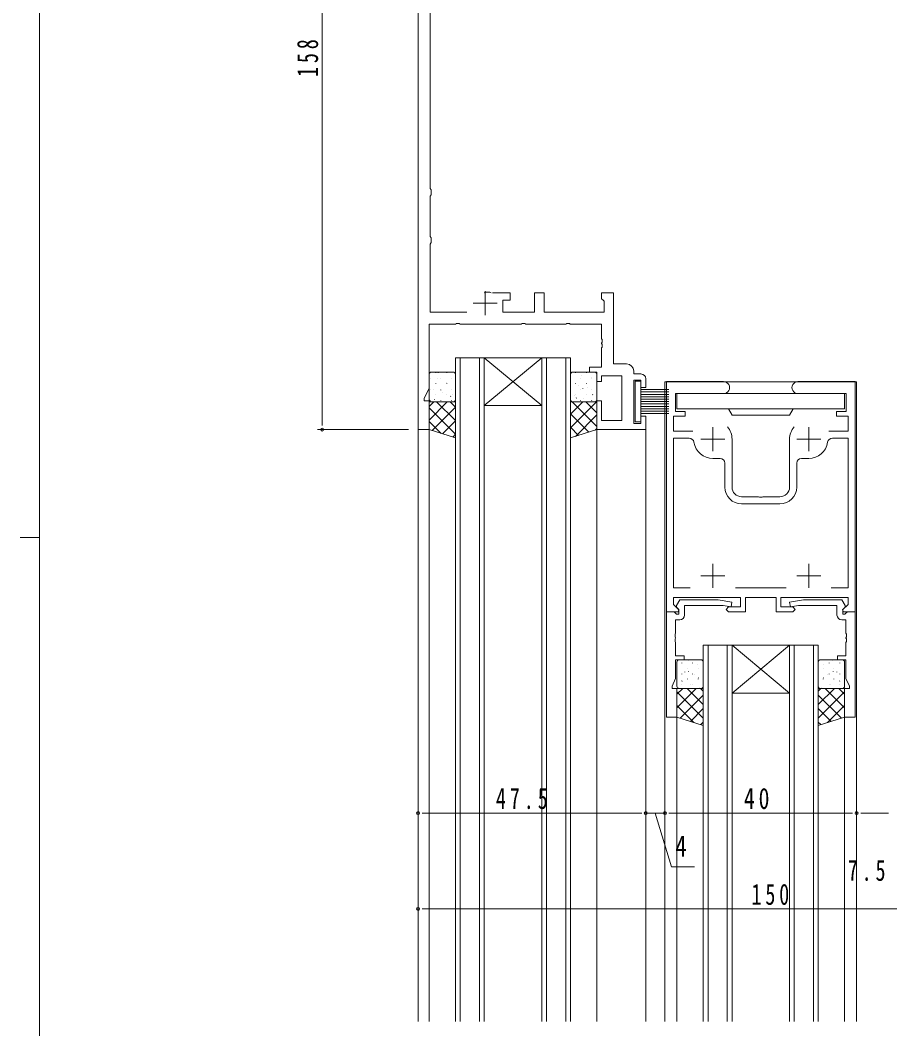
# Model space of a CAD drawing. Units: millimetres, scale not verified. Extents: x -567 to 567, y -403 to 403.
# Drawn here: x -566.7 to -385.3, y -78.5 to 131.9 of the extents above; entities that cross this region are included whole.
import ezdxf
from ezdxf.enums import TextEntityAlignment as Align

# ---------------------------------------------------------------- set-up
doc = ezdxf.new("R2010")
doc.units = ezdxf.units.MM
doc.header["$LTSCALE"] = 2
for name, color, linetype, lineweight in [('0-1_USER1', 7, 'Continuous', 18), ('0-3_YKK_11', 7, 'Continuous', 18), ('0-4_YKK_12', 2, 'Continuous', 18), ('0-5_YSS_K', 4, 'Continuous', 18), ('0-7_YKK_D', 6, 'Continuous', 18)]:
    doc.layers.add(name, color=color, linetype=linetype, lineweight=lineweight)
doc.styles.add('ＭＳ ゴシック', font='')
doc.styles.get('ＭＳ ゴシック').set_extended_font_data('MS Gothic')

msp = doc.modelspace()

# ---------------------------------------------------------------- linework, layer by layer
at = {"layer": '0-1_USER1'}
for p, q in [((-562.726, -351), (-562.726, 399)), ((-566.726, 24), (-562.726, 24))]:
    msp.add_line(p, q, dxfattribs=at)
at = {"layer": '0-3_YKK_11'}
for p, q in [((-483.709, 204.521), (-483.709, 46.521)), ((-481.209, 96.815), (-481.209, 185.227)), ((-480.946, 96.517), (-481.209, 96.815)), ((-481.209, 95.227), (-480.946, 95.525)), ((-481.209, 86.815), (-481.209, 95.227)), ((-480.946, 95.525), (-480.946, 96.517)), ((-480.946, 86.517), (-481.209, 86.815)), ((-480.946, 85.525), (-480.946, 86.517)), ((-481.209, 85.227), (-480.946, 85.525)), ((-481.209, 71.021), (-481.209, 85.227)), ((-469.95, 75.021), (-469.672, 75.209)), ((-469.709, 75.421), (-469.709, 70.421)), ((-469.672, 75.209), (-468.745, 75.209)), ((-468.745, 75.209), (-468.467, 75.021)), ((-464.509, 75.021), (-468.159, 75.021)), ((-464.509, 73.521), (-464.509, 75.021)), ((-459.409, 75.021), (-459.409, 71.021)), ((-457.409, 75.021), (-459.409, 75.021)), ((-457.409, 71.021), (-457.409, 75.021)), ((-445.409, 75.021), (-445.409, 73.821)), ((-442.909, 75.021), (-445.409, 75.021)), ((-445.409, 73.821), (-445.109, 73.521)), ((-442.909, 60.221), (-442.909, 75.021)), ((-472.209, 72.921), (-467.209, 72.921)), ((-466.009, 73.521), (-464.509, 73.521)), ((-466.009, 71.021), (-466.009, 73.521)), ((-445.109, 73.521), (-444.909, 73.321)), ((-444.909, 73.321), (-444.909, 71.021)), ((-473.562, 71.021), (-481.209, 71.021)), ((-459.409, 71.021), (-466.009, 71.021)), ((-444.909, 71.021), (-457.409, 71.021)), ((-481.409, 68.521), (-475.867, 68.521)), ((-481.409, 55.166), (-481.409, 68.521)), ((-475.867, 68.521), (-475.684, 68.641)), ((-475.684, 68.641), (-475.134, 68.641)), ((-475.134, 68.641), (-474.95, 68.521)), ((-474.95, 68.521), (-462.167, 68.521)), ((-462.167, 68.521), (-461.984, 68.641)), ((-461.984, 68.641), (-461.434, 68.641)), ((-461.434, 68.641), (-461.25, 68.521)), ((-461.25, 68.521), (-452.867, 68.521)), ((-452.867, 68.521), (-452.684, 68.641)), ((-452.684, 68.641), (-452.134, 68.641)), ((-452.134, 68.641), (-451.95, 68.521)), ((-451.95, 68.521), (-445.409, 68.521)), ((-445.409, 68.521), (-445.409, 65.479)), ((-445.409, 65.479), (-445.289, 65.296)), ((-445.289, 65.296), (-445.289, 64.746)), ((-445.289, 64.746), (-445.409, 64.563)), ((-445.409, 64.563), (-445.409, 64.479)), ((-445.409, 64.479), (-445.289, 64.296)), ((-445.289, 63.746), (-445.409, 63.563)), ((-445.409, 63.563), (-445.409, 59.521)), ((-445.289, 64.296), (-445.289, 63.746)), ((-447.909, 59.521), (-447.909, 58.521)), ((-445.409, 59.521), (-447.909, 59.521)), ((-440.209, 60.221), (-442.909, 60.221)), ((-447.909, 58.521), (-446.409, 58.521)), ((-446.409, 58.521), (-446.409, 56.521)), ((-445.409, 57.721), (-441.209, 57.721)), ((-445.409, 56.521), (-445.409, 57.721)), ((-441.209, 57.721), (-441.209, 48.451)), ((-438.709, 58.121), (-438.709, 58.721)), ((-437.209, 58.121), (-438.709, 58.121)), ((-438.709, 56.821), (-437.209, 56.821)), ((-438.709, 47.821), (-438.709, 56.821)), ((-437.209, 56.821), (-437.209, 55.321)), ((-436.209, 55.321), (-436.209, 57.121)), ((-482.409, 53.021), (-481.409, 55.166)), ((-446.409, 56.521), (-445.409, 56.521)), ((-437.209, 55.321), (-436.209, 55.321)), ((-431.909, 56.521), (-431.909, 8.521)), ((-419.959, 56.521), (-431.909, 56.521)), ((-392.509, 56.521), (-404.459, 56.521)), ((-392.509, 8.521), (-392.509, 56.521)), ((-482.409, 52.521), (-482.409, 53.021)), ((-430.009, 54.021), (-419.959, 54.021)), ((-430.009, 50.321), (-430.009, 54.021)), ((-404.459, 54.021), (-394.409, 54.021)), ((-394.409, 54.021), (-394.409, 50.321)), ((-481.409, 52.521), (-482.409, 52.521)), ((-481.409, 46.521), (-481.409, 52.521)), ((-446.409, 52.521), (-446.409, 46.521)), ((-445.409, 52.521), (-446.409, 52.521)), ((-445.409, 48.451), (-445.409, 52.521)), ((-441.209, 48.451), (-445.409, 48.451)), ((-437.209, 49.321), (-437.209, 47.821)), ((-436.209, 49.321), (-437.209, 49.321)), ((-436.209, 46.521), (-436.209, 49.321)), ((-430.409, 49.321), (-428.009, 49.321)), ((-430.409, 46.221), (-430.409, 49.321)), ((-428.009, 50.321), (-430.009, 50.321)), ((-428.009, 49.321), (-428.009, 50.321)), ((-396.409, 50.321), (-396.409, 49.321)), ((-394.409, 50.321), (-396.409, 50.321)), ((-396.409, 49.321), (-394.009, 49.321)), ((-394.009, 49.321), (-394.009, 46.221)), ((-483.709, 46.521), (-481.409, 46.521)), ((-446.409, 46.521), (-436.209, 46.521)), ((-437.209, 47.821), (-438.709, 47.821)), ((-422.209, 47.021), (-422.209, 42.021)), ((-402.209, 47.021), (-402.209, 42.021)), ((-426.417, 46.221), (-430.409, 46.221)), ((-430.409, 44.721), (-430.409, 13.521)), ((-427.144, 44.721), (-430.409, 44.721)), ((-424.709, 44.521), (-419.709, 44.521)), ((-418.209, 34.521), (-418.209, 44.521)), ((-406.209, 44.521), (-406.209, 34.521)), ((-404.709, 44.521), (-399.709, 44.521)), ((-394.009, 46.221), (-398, 46.221)), ((-394.009, 44.721), (-397.273, 44.721)), ((-394.009, 13.521), (-394.009, 44.721)), ((-420.709, 40.521), (-422.209, 40.521)), ((-402.209, 40.521), (-403.709, 40.521)), ((-419.709, 34.521), (-419.709, 39.521)), ((-404.709, 39.521), (-404.709, 34.521)), ((-412.667, 32.521), (-416.209, 32.521)), ((-412.484, 32.401), (-412.667, 32.521)), ((-411.934, 32.401), (-412.484, 32.401)), ((-411.75, 32.521), (-411.934, 32.401)), ((-408.209, 32.521), (-411.75, 32.521)), ((-408.209, 31.021), (-416.209, 31.021)), ((-422.209, 18.521), (-422.209, 13.521)), ((-402.209, 18.521), (-402.209, 13.521)), ((-424.709, 16.021), (-419.709, 16.021)), ((-404.709, 16.021), (-399.709, 16.021)), ((-430.409, 13.521), (-426.926, 13.521)), ((-417.491, 13.521), (-406.926, 13.521)), ((-397.491, 13.521), (-394.009, 13.521)), ((-397.491, 13.521), (-394.009, 13.521)), ((-430.409, 11.521), (-416.409, 11.521)), ((-430.409, 10.045), (-430.409, 11.521)), ((-429.809, 9.809), (-429.109, 11.021)), ((-429.109, 11.021), (-421.101, 11.021)), ((-421.101, 11.021), (-418.222, 10.514)), ((-416.409, 11.521), (-416.409, 9.521)), ((-415.409, 11.521), (-409.009, 11.521)), ((-415.409, 8.521), (-415.409, 11.521)), ((-409.009, 11.521), (-409.009, 8.521)), ((-408.009, 11.521), (-394.009, 11.521)), ((-408.009, 9.521), (-408.009, 11.521)), ((-403.317, 11.021), (-406.196, 10.514)), ((-395.309, 11.021), (-403.317, 11.021)), ((-394.609, 9.809), (-395.309, 11.021)), ((-394.009, 11.521), (-394.009, 10.045)), ((-431.909, 8.521), (-430.279, 8.521)), ((-431.909, -13.479), (-431.909, 8.521)), ((-431.909, 8.521), (-429.433, 8.521)), ((-429.272, 8.909), (-430.409, 10.045)), ((-430.279, 8.521), (-429.979, 8.221)), ((-429.809, 9.471), (-429.809, 9.809)), ((-429.309, 8.971), (-429.809, 9.471)), ((-429.433, 8.521), (-429.272, 8.909)), ((-429.309, 8.021), (-429.309, 8.971)), ((-428.109, 9.821), (-428.109, 7.821)), ((-420.054, 9.821), (-428.109, 9.821)), ((-418.396, 9.529), (-420.054, 9.821)), ((-418.909, 9.521), (-419.409, 9.021)), ((-419.409, 9.021), (-418.909, 8.521)), ((-416.409, 9.521), (-418.909, 9.521)), ((-418.909, 8.521), (-415.409, 8.521)), ((-418.222, 10.514), (-418.396, 9.529)), ((-409.009, 8.521), (-405.509, 8.521)), ((-405.509, 9.521), (-408.009, 9.521)), ((-406.196, 10.514), (-406.022, 9.529)), ((-406.022, 9.529), (-404.364, 9.821)), ((-405.009, 9.021), (-405.509, 9.521)), ((-405.509, 8.521), (-405.009, 9.021)), ((-404.364, 9.821), (-396.309, 9.821)), ((-396.309, 9.821), (-396.309, 7.821)), ((-394.009, 10.045), (-395.145, 8.909)), ((-395.145, 8.909), (-394.984, 8.521)), ((-395.109, 8.971), (-394.609, 9.471)), ((-395.109, 8.021), (-395.109, 8.971)), ((-394.984, 8.521), (-392.509, 8.521)), ((-394.609, 9.471), (-394.609, 9.809)), ((-394.139, 8.521), (-394.439, 8.221)), ((-392.509, 8.521), (-394.139, 8.521)), ((-392.509, -13.479), (-392.509, 8.521)), ((-429.979, 8.221), (-429.779, 8.021)), ((-429.979, 6.821), (-429.979, 4.029)), ((-429.109, 6.821), (-429.979, 6.821)), ((-429.779, 8.021), (-429.309, 8.021)), ((-395.309, 6.821), (-394.439, 6.821)), ((-394.639, 8.021), (-395.109, 8.021)), ((-394.439, 8.221), (-394.639, 8.021)), ((-394.439, 6.821), (-394.439, 4.029)), ((-429.979, 4.029), (-430.099, 3.846)), ((-430.099, 3.846), (-430.099, 3.296)), ((-430.099, 3.296), (-429.979, 3.113)), ((-429.979, 3.029), (-430.099, 2.846)), ((-430.099, 2.846), (-430.099, 2.296)), ((-430.099, 2.296), (-429.979, 2.113)), ((-429.979, 3.113), (-429.979, 3.029)), ((-429.979, 2.113), (-429.979, -0.679)), ((-394.439, 4.029), (-394.319, 3.846)), ((-394.319, 3.296), (-394.439, 3.113)), ((-394.439, 3.113), (-394.439, 3.029)), ((-394.439, 3.029), (-394.319, 2.846)), ((-394.319, 2.296), (-394.439, 2.113)), ((-394.439, 2.113), (-394.439, -0.679)), ((-394.319, 3.846), (-394.319, 3.296)), ((-394.319, 2.846), (-394.319, 2.296)), ((-429.979, -0.679), (-428.209, -0.679)), ((-429.979, -1.479), (-429.979, -5.413)), ((-428.209, -1.479), (-429.979, -1.479)), ((-428.209, -0.679), (-428.209, -1.479)), ((-396.209, -0.679), (-396.209, -1.479)), ((-394.439, -0.679), (-396.209, -0.679)), ((-396.209, -1.479), (-394.439, -1.479)), ((-394.439, -1.479), (-394.439, -5.413)), ((-429.979, -5.413), (-430.709, -6.979)), ((-394.439, -5.413), (-393.709, -6.979)), ((-430.709, -6.979), (-430.709, -7.479)), ((-430.709, -7.479), (-429.709, -7.479)), ((-429.709, -7.479), (-429.709, -13.479)), ((-394.709, -7.479), (-394.709, -13.479)), ((-393.709, -7.479), (-394.709, -7.479)), ((-393.709, -6.979), (-393.709, -7.479)), ((-429.709, -13.479), (-431.909, -13.479)), ((-394.709, -13.479), (-392.509, -13.479))]:
    msp.add_line(p, q, dxfattribs=at)
for centre, radius, start, end in [((-440.209, 58.721), 1.5, 0.00001, 89.99999), ((-437.209, 57.121), 1, 0.00001, 89.99999), ((-419.959, 55.271), 1.25, 269.99999, 90.00001), ((-404.459, 55.271), 1.25, 89.99999, 270.00001), ((-422.209, 44.521), 4, 359.99998, 40.4398), ((-402.209, 44.521), 4, 139.5602, 180.00002), ((-427.144, 43.721), 1, 9.20689, 90.00001), ((-397.273, 43.721), 1, 89.99999, 170.79311), ((-422.209, 44.521), 4, 189.20689, 270.00001), ((-402.209, 44.521), 4, 269.99999, 350.79311), ((-420.709, 39.521), 1, 0.00001, 89.99999), ((-403.709, 39.521), 1, 90.00001, 179.99999), ((-416.209, 34.521), 3.5, 180.00001, 269.99999), ((-416.209, 34.521), 2, 180.00001, 269.99999), ((-408.209, 34.521), 2, 270.00001, 359.99999), ((-408.209, 34.521), 3.5, 270.00001, 359.99999), ((-429.109, 7.821), 1, 270.00001, 359.99999), ((-395.309, 7.821), 1, 180.00001, 269.99999)]:
    msp.add_arc(centre, radius, start, end, dxfattribs=at)
at = {"layer": '0-4_YKK_12'}
for p, q in [((-483.709, 295.021), (-483.709, -76.979)), ((-475.909, 61.521), (-475.909, -76.979)), ((-475.909, 61.521), (-469.909, 61.521)), ((-474.909, 61.521), (-474.909, -76.979)), ((-470.909, 61.521), (-470.909, -76.979)), ((-469.909, 61.521), (-469.909, -76.979)), ((-457.909, 61.521), (-469.909, 51.521)), ((-469.909, 61.521), (-457.909, 51.521)), ((-469.909, 61.521), (-457.909, 61.521)), ((-457.909, 61.521), (-457.909, -76.979)), ((-457.909, 61.521), (-451.909, 61.521)), ((-456.909, 61.521), (-456.909, -76.979)), ((-452.909, 61.521), (-452.909, -76.979)), ((-451.909, 61.521), (-451.909, -76.979)), ((-432.209, 56.518), (-432.209, -76.979)), ((-392.209, 56.518), (-432.209, 56.518)), ((-392.209, 56.518), (-392.209, -76.979)), ((-469.909, 51.521), (-457.909, 51.521)), ((-481.409, 46.521), (-481.409, -76.979)), ((-446.409, 46.521), (-446.409, -76.979)), ((-436.209, 46.821), (-436.209, -76.979)), ((-424.209, 1.521), (-424.209, -76.979)), ((-424.209, 1.521), (-418.209, 1.521)), ((-423.209, 1.521), (-423.209, -76.979)), ((-419.209, 1.521), (-419.209, -76.979)), ((-418.209, 1.521), (-418.209, -76.979)), ((-406.209, 1.521), (-418.209, -8.479)), ((-418.209, 1.521), (-406.209, -8.479)), ((-418.209, 1.521), (-406.209, 1.521)), ((-406.209, 1.521), (-406.209, -76.979)), ((-406.209, 1.521), (-400.209, 1.521)), ((-405.209, 1.521), (-405.209, -76.979)), ((-401.209, 1.521), (-401.209, -76.979)), ((-400.209, 1.521), (-400.209, -76.979)), ((-418.209, -8.479), (-406.209, -8.479)), ((-429.709, -13.279), (-429.709, -76.979)), ((-394.709, -13.279), (-394.709, -76.979))]:
    msp.add_line(p, q, dxfattribs=at)
at = {"layer": '0-5_YSS_K'}
for p, q in [((-481.409, 52.806), (-481.409, 58.021)), ((-481.194, 57.161), (-481.194, 57.199)), ((-480.909, 58.521), (-476.409, 58.521)), ((-479.982, 58.372), (-479.982, 58.41)), ((-479.671, 57.123), (-479.668, 57.13)), ((-479.53, 58.355), (-479.488, 58.418)), ((-478.951, 57.161), (-478.951, 57.199)), ((-477.74, 58.372), (-477.74, 58.41)), ((-476.709, 57.161), (-476.709, 57.199)), ((-475.909, 58.021), (-475.909, 52.806)), ((-451.909, 58.021), (-451.909, 52.806)), ((-446.909, 58.521), (-451.409, 58.521)), ((-450.83, 58.372), (-450.83, 58.41)), ((-449.799, 57.161), (-449.799, 57.199)), ((-449.592, 57.827), (-449.589, 57.834)), ((-448.587, 58.372), (-448.587, 58.41)), ((-447.62, 57.378), (-447.617, 57.385)), ((-447.556, 57.161), (-447.556, 57.199)), ((-446.409, 52.806), (-446.409, 58.021)), ((-481.194, 54.881), (-481.194, 54.919)), ((-480.499, 54.783), (-480.497, 54.79)), ((-479.982, 56.092), (-479.982, 56.13)), ((-478.976, 54.753), (-478.934, 54.816)), ((-478.951, 54.881), (-478.951, 54.919)), ((-477.799, 56.391), (-477.797, 56.398)), ((-477.74, 56.092), (-477.74, 56.13)), ((-476.709, 54.881), (-476.709, 54.919)), ((-450.83, 56.092), (-450.83, 56.13)), ((-450.32, 55.769), (-450.318, 55.777)), ((-449.799, 54.881), (-449.799, 54.919)), ((-449.36, 55.104), (-449.318, 55.167)), ((-448.587, 56.092), (-448.587, 56.13)), ((-448.361, 55.285), (-448.358, 55.292)), ((-447.556, 54.881), (-447.556, 54.919)), ((-437.209, 56.618), (-438.409, 56.618)), ((-438.409, 56.618), (-438.409, 48.118)), ((-437.209, 48.118), (-437.209, 56.618)), ((-437.209, 54.868), (-431.409, 54.868)), ((-481.228, 52.726), (-481.226, 52.733)), ((-481.194, 52.601), (-481.194, 52.639)), ((-480.311, 52.736), (-480.269, 52.799)), ((-479.982, 53.812), (-479.982, 53.85)), ((-478.951, 52.601), (-478.951, 52.639)), ((-478.528, 54.334), (-478.525, 54.341)), ((-477.74, 53.812), (-477.74, 53.85)), ((-476.933, 53.4), (-476.892, 53.462)), ((-476.709, 52.601), (-476.709, 52.639)), ((-476.569, 53.849), (-476.566, 53.856)), ((-451.061, 53.677), (-451.059, 53.684)), ((-450.83, 53.812), (-450.83, 53.85)), ((-450.695, 53.087), (-450.653, 53.15)), ((-449.799, 52.601), (-449.799, 52.639)), ((-449.19, 52.945), (-449.187, 52.952)), ((-448.587, 53.812), (-448.587, 53.85)), ((-447.556, 52.601), (-447.556, 52.639)), ((-447.317, 53.751), (-447.276, 53.813)), ((-446.489, 54.553), (-446.487, 54.56)), ((-437.209, 54.368), (-431.409, 54.368)), ((-437.209, 53.868), (-431.409, 53.868)), ((-437.209, 53.368), (-431.409, 53.368)), ((-437.209, 52.868), (-431.409, 52.868)), ((-429.709, 54.021), (-429.709, 50.821)), ((-394.709, 54.021), (-429.709, 54.021)), ((-394.709, 54.021), (-394.709, 50.821)), ((-481.409, 48.522), (-477.625, 52.306)), ((-481.409, 51.351), (-480.453, 52.306)), ((-481.409, 52.306), (-475.909, 52.306)), ((-481.409, 46.521), (-481.409, 52.306)), ((-481.409, 51.056), (-475.909, 45.556)), ((-476.409, 52.306), (-480.909, 52.306)), ((-480.779, 46.323), (-475.909, 51.194)), ((-479.83, 52.306), (-475.909, 48.385)), ((-477.002, 52.306), (-475.909, 51.213)), ((-475.909, 52.306), (-475.909, 44.788)), ((-451.909, 46.909), (-446.512, 52.306)), ((-451.909, 49.738), (-449.34, 52.306)), ((-451.909, 52.306), (-451.909, 44.788)), ((-446.409, 52.306), (-451.909, 52.306)), ((-451.546, 52.306), (-446.409, 47.169)), ((-451.409, 52.306), (-446.909, 52.306)), ((-448.717, 52.306), (-446.409, 49.997)), ((-447.218, 52.496), (-447.216, 52.503)), ((-446.409, 46.521), (-446.409, 52.306)), ((-437.209, 52.368), (-431.409, 52.368)), ((-437.209, 51.868), (-431.409, 51.868)), ((-437.209, 51.368), (-431.409, 51.368)), ((-437.209, 50.868), (-431.409, 50.868)), ((-429.709, 50.821), (-394.709, 50.821)), ((-418.959, 50.821), (-418.209, 49.521)), ((-451.909, 49.84), (-448.067, 45.999)), ((-450.877, 45.113), (-446.409, 49.581)), ((-437.209, 50.368), (-431.409, 50.368)), ((-437.209, 49.868), (-431.409, 49.868)), ((-481.409, 48.228), (-478.917, 45.736)), ((-475.909, 44.788), (-481.409, 46.521)), ((-478.629, 45.645), (-475.909, 48.365)), ((-451.909, 47.012), (-450.217, 45.321)), ((-451.909, 44.788), (-446.409, 46.521)), ((-446.746, 46.415), (-446.409, 46.753)), ((-438.409, 48.118), (-437.209, 48.118)), ((-476.478, 44.967), (-475.909, 45.537)), ((-429.709, -6.979), (-429.709, -1.979)), ((-429.209, -1.479), (-424.709, -1.479)), ((-427.242, -1.706), (-427.24, -1.699)), ((-424.209, -1.979), (-424.209, -6.979)), ((-400.209, -1.979), (-400.209, -6.979)), ((-395.209, -1.479), (-399.709, -1.479)), ((-397.175, -1.706), (-397.178, -1.699)), ((-394.709, -6.979), (-394.709, -1.979)), ((-428.692, -2.186), (-428.692, -2.149)), ((-428.071, -4.047), (-428.068, -4.04)), ((-427.481, -3.255), (-427.481, -3.217)), ((-427.32, -3.94), (-427.279, -3.878)), ((-426.449, -2.186), (-426.449, -2.149)), ((-425.371, -2.438), (-425.368, -2.431)), ((-425.238, -3.255), (-425.238, -3.217)), ((-399.179, -3.255), (-399.179, -3.217)), ((-399.047, -2.438), (-399.049, -2.431)), ((-397.968, -2.186), (-397.968, -2.149)), ((-397.097, -3.94), (-397.138, -3.878)), ((-396.937, -3.255), (-396.937, -3.217)), ((-396.346, -4.047), (-396.349, -4.04)), ((-395.725, -2.186), (-395.725, -2.149)), ((-428.799, -6.104), (-428.797, -6.097)), ((-428.692, -4.466), (-428.692, -4.429)), ((-428.655, -5.957), (-428.614, -5.895)), ((-427.481, -5.535), (-427.481, -5.497)), ((-426.449, -4.466), (-426.449, -4.429)), ((-426.099, -4.496), (-426.097, -4.489)), ((-425.278, -5.294), (-425.237, -5.231)), ((-425.238, -5.535), (-425.238, -5.497)), ((-399.139, -5.294), (-399.181, -5.231)), ((-399.179, -5.535), (-399.179, -5.497)), ((-398.318, -4.496), (-398.321, -4.489)), ((-397.968, -4.466), (-397.968, -4.429)), ((-396.937, -5.535), (-396.937, -5.497)), ((-395.762, -5.957), (-395.803, -5.895)), ((-395.725, -4.466), (-395.725, -4.429)), ((-395.618, -6.104), (-395.62, -6.097)), ((-429.709, -11.528), (-425.66, -7.479)), ((-429.709, -8.699), (-428.488, -7.479)), ((-429.709, -7.479), (-424.209, -7.479)), ((-429.709, -13.479), (-429.709, -7.479)), ((-429.709, -8.187), (-424.209, -13.687)), ((-424.709, -7.479), (-429.209, -7.479)), ((-428.692, -6.746), (-428.692, -6.709)), ((-427.588, -7.479), (-424.209, -10.858)), ((-426.84, -6.588), (-426.838, -6.581)), ((-426.449, -6.746), (-426.449, -6.709)), ((-424.969, -7.32), (-424.966, -7.313)), ((-424.76, -7.479), (-424.209, -8.03)), ((-424.209, -7.479), (-424.209, -15.179)), ((-399.657, -7.479), (-400.209, -8.03)), ((-396.829, -7.479), (-400.209, -10.858)), ((-400.209, -7.479), (-400.209, -15.179)), ((-394.709, -7.479), (-400.209, -7.479)), ((-394.709, -8.187), (-400.209, -13.687)), ((-399.709, -7.479), (-395.209, -7.479)), ((-399.449, -7.32), (-399.451, -7.313)), ((-394.709, -11.528), (-398.757, -7.479)), ((-397.968, -6.746), (-397.968, -6.709)), ((-397.577, -6.588), (-397.58, -6.581)), ((-394.709, -8.699), (-395.929, -7.479)), ((-395.725, -6.746), (-395.725, -6.709)), ((-394.709, -13.479), (-394.709, -7.479)), ((-429.039, -13.686), (-424.209, -8.856)), ((-395.379, -13.686), (-400.209, -8.856)), ((-429.709, -11.015), (-426.143, -14.581)), ((-426.878, -14.354), (-424.209, -11.684)), ((-397.539, -14.354), (-400.209, -11.684)), ((-394.709, -11.015), (-398.274, -14.581)), ((-424.209, -15.179), (-429.709, -13.479)), ((-424.717, -15.022), (-424.209, -14.513)), ((-400.209, -15.179), (-394.709, -13.479)), ((-399.7, -15.022), (-400.209, -14.513))]:
    msp.add_line(p, q, dxfattribs=at)
msp.add_lwpolyline([(-405.458, 50.821), (-406.209, 49.521), (-418.209, 49.521)], dxfattribs=at)
for centre, start, end in [((-480.909, 58.021), 90, 180), ((-476.409, 58.021), 0, 90), ((-451.409, 58.021), 90, 180), ((-446.909, 58.021), 0, 90), ((-480.909, 52.806), 180, 270), ((-476.409, 52.806), 270, 0), ((-451.409, 52.806), 180, 270), ((-446.909, 52.806), 270, 0), ((-429.209, -1.979), 90, 180), ((-424.709, -1.979), 0, 90), ((-399.709, -1.979), 90, 180), ((-395.209, -1.979), 0, 90), ((-429.209, -6.979), 180, 270), ((-424.709, -6.979), 270, 0), ((-399.709, -6.979), 180, 270), ((-395.209, -6.979), 270, 0)]:
    msp.add_arc(centre, 0.5, start, end, dxfattribs=at)
at = {"layer": '0-7_YKK_D'}
for p, q in [((-503.709, 202.821), (-503.709, 48.221)), ((-485.709, 46.521), (-504.709, 46.521)), ((-503.709, 47.371), (-503.709, 48.221)), ((-483.709, -16.946), (-483.709, -54.479)), ((-483.709, -16.946), (-483.709, -34.479)), ((-436.209, -16.946), (-436.209, -34.479)), ((-436.209, -16.946), (-436.209, -34.479)), ((-432.209, -16.946), (-432.209, -34.479)), ((-432.209, -16.946), (-432.209, -34.479)), ((-392.209, -16.946), (-392.209, -34.479)), ((-392.209, -16.946), (-392.209, -34.479)), ((-482.859, -33.479), (-482.009, -33.479)), ((-437.909, -33.479), (-482.009, -33.479)), ((-437.909, -33.479), (-439.609, -33.479)), ((-437.059, -33.479), (-437.909, -33.479)), ((-437.059, -33.479), (-437.909, -33.479)), ((-432.209, -33.479), (-436.209, -33.479)), ((-432.209, -33.479), (-436.209, -33.479)), ((-434.209, -33.479), (-430.849, -44.679)), ((-431.359, -33.479), (-430.509, -33.479)), ((-431.359, -33.479), (-430.509, -33.479)), ((-430.509, -33.479), (-393.909, -33.479)), ((-430.509, -33.479), (-428.809, -33.479)), ((-393.059, -33.479), (-393.909, -33.479)), ((-391.359, -33.479), (-390.509, -33.479)), ((-390.509, -33.479), (-386.409, -33.479)), ((-385.559, -33.479), (-386.409, -33.479)), ((-430.849, -44.679), (-426.049, -44.679)), ((-482.859, -53.479), (-482.009, -53.479)), ((-482.009, -53.479), (-335.409, -53.479))]:
    msp.add_line(p, q, dxfattribs=at)
for centre in [(-503.709, 46.521), (-483.709, -33.479), (-436.209, -33.479), (-436.209, -33.479), (-432.209, -33.479), (-432.209, -33.479), (-392.209, -33.479), (-392.209, -33.479), (-483.709, -53.479)]:
    msp.add_circle(centre, 0.3, dxfattribs=at)

# ---------------------------------------------------------------- texts
at = {"layer": '0-7_YKK_D', "color": 7, "style": 'ＭＳ ゴシック', "width": 0.8}
msp.add_text('4', height=4.399, dxfattribs=at).set_placement((-430.049, -43.879), align=Align.BOTTOM_LEFT)
at = {"layer": '0-7_YKK_D', "color": 7, "insert": (-504.509, 120.081), "char_height": 4.399, "attachment_point": 7, "rotation": 90, "style": 'ＭＳ ゴシック'}
msp.add_mtext('\\T1.38;\\W0.7;158', dxfattribs=at)
at = {"layer": '0-7_YKK_D', "color": 7, "char_height": 4.399, "attachment_point": 7, "style": 'ＭＳ ゴシック'}
for s, insert in [('\\T1.39;\\W0.7;47.5', (-467.479, -32.679)), ('\\T1.37;\\W0.75;40', (-415.729, -32.679)), ('\\T1.38;\\W0.7;7.5', (-394.059, -47.679)), ('\\T1.38;\\W0.7;150', (-414.149, -52.679))]:
    msp.add_mtext(s, dxfattribs=dict(at, insert=insert))

doc.saveas('drawing.dxf')
